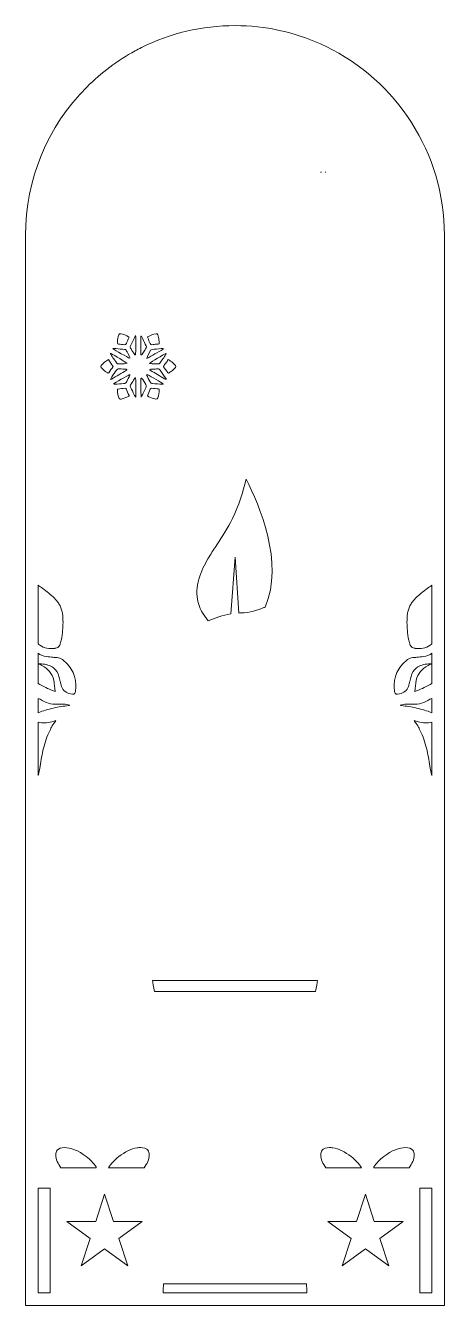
# Model space of a CAD drawing. Header units: centimetres. Extents: x 3.9 to 10, y -19.3 to -0.7.
import ezdxf

# ---------------------------------------------------------------- set-up
doc = ezdxf.new("R2010")
doc.units = ezdxf.units.CM
doc.header["$MEASUREMENT"] = 0
doc.layers.add('Layer 1', color=7, linetype='Continuous')

msp = doc.modelspace()

# ---------------------------------------------------------------- linework, layer by layer
at = {"layer": 'Layer 1', "lineweight": 0}
for points in [[(4.284, -19.166), (4.107, -19.166), (4.107, -17.638), (4.284, -17.638), (4.284, -19.166)], [(5.419, -18.772), (5.079, -18.525), (4.739, -18.772), (4.869, -18.372), (4.529, -18.125), (4.949, -18.125), (5.079, -17.725), (5.209, -18.125), (5.629, -18.125), (5.289, -18.372), (5.419, -18.772)], [(9.231, -18.772), (8.891, -18.525), (8.551, -18.772), (8.681, -18.372), (8.341, -18.125), (8.761, -18.125), (8.891, -17.725), (9.021, -18.125), (9.441, -18.125), (9.101, -18.372), (9.231, -18.772)], [(9.863, -19.166), (9.686, -19.166), (9.686, -17.638), (9.863, -17.638), (9.863, -19.166)]]:
    msp.add_lwpolyline(points, dxfattribs=at)
for points, knots in [([(8.317, -0.971), (8.289, -0.957), (8.261, -0.944), (8.233, -0.932), (7.852, -0.761), (7.429, -0.666), (6.985, -0.666), (6.503, -0.666), (6.038, -0.776), (5.619, -0.986), (5.587, -1.001), (5.555, -1.018), (5.524, -1.035), (5.268, -1.174), (5.032, -1.351), (4.82, -1.562), (4.242, -2.14), (3.924, -2.909), (3.924, -3.727), (3.924, -3.727), (3.924, -9.437), (3.924, -9.437), (3.924, -9.437), (3.924, -9.688), (3.924, -9.688), (3.924, -9.688), (3.924, -10.133), (3.924, -10.133), (3.924, -10.133), (3.924, -10.268), (3.924, -10.268), (3.924, -10.268), (3.924, -10.329), (3.924, -10.329), (3.924, -10.329), (3.924, -10.518), (3.924, -10.518), (3.924, -10.518), (3.924, -11.969), (3.924, -11.969), (3.924, -11.969), (3.924, -13.714), (3.924, -13.714), (3.924, -13.714), (3.924, -19.349), (3.924, -19.349), (3.924, -19.349), (10.046, -19.349), (10.046, -19.349), (10.046, -19.349), (10.046, -13.714), (10.046, -13.714), (10.046, -13.714), (10.046, -11.969), (10.046, -11.969), (10.046, -11.969), (10.046, -10.518), (10.046, -10.518), (10.046, -10.518), (10.046, -10.329), (10.046, -10.329), (10.046, -10.329), (10.046, -10.268), (10.046, -10.268), (10.046, -10.268), (10.046, -10.133), (10.046, -10.133), (10.046, -10.133), (10.046, -9.688), (10.046, -9.688), (10.046, -9.688), (10.046, -9.437), (10.046, -9.437), (10.046, -9.437), (10.046, -3.727), (10.046, -3.727), (10.046, -2.516), (9.339, -1.467), (8.317, -0.971)], [0, 0, 0, 0, 1, 1, 1, 2, 2, 2, 3, 3, 3, 4, 4, 4, 5, 5, 5, 6, 6, 6, 7, 7, 7, 8, 8, 8, 9, 9, 9, 10, 10, 10, 11, 11, 11, 12, 12, 12, 13, 13, 13, 14, 14, 14, 15, 15, 15, 16, 16, 16, 17, 17, 17, 18, 18, 18, 19, 19, 19, 20, 20, 20, 21, 21, 21, 22, 22, 22, 23, 23, 23, 24, 24, 24, 25, 25, 25, 26, 26, 26, 26]), ([(8.248, -2.804), (8.248, -2.806), (8.247, -2.807), (8.245, -2.807), (8.243, -2.808), (8.24, -2.806), (8.238, -2.805), (8.238, -2.805), (8.237, -2.805), (8.237, -2.804), (8.237, -2.804), (8.248, -2.804), (8.248, -2.804)], [0, 0, 0, 0, 1, 1, 1, 2, 2, 2, 3, 3, 3, 4, 4, 4, 4]), ([(8.313, -2.804), (8.312, -2.805), (8.311, -2.805), (8.311, -2.806), (8.307, -2.809), (8.304, -2.808), (8.302, -2.804), (8.302, -2.804), (8.313, -2.804), (8.313, -2.804)], [0, 0, 0, 0, 1, 1, 1, 2, 2, 2, 3, 3, 3, 3]), ([(5.267, -5.298), (5.267, -5.294), (5.267, -5.29), (5.267, -5.287), (5.268, -5.25), (5.276, -5.215), (5.288, -5.181), (5.294, -5.166), (5.299, -5.163), (5.315, -5.166), (5.356, -5.173), (5.394, -5.187), (5.43, -5.207), (5.437, -5.21), (5.438, -5.217), (5.435, -5.224), (5.422, -5.252), (5.409, -5.279), (5.397, -5.307), (5.392, -5.32), (5.384, -5.325), (5.37, -5.324), (5.341, -5.32), (5.312, -5.318), (5.283, -5.315), (5.27, -5.314), (5.267, -5.31), (5.267, -5.298)], [0, 0, 0, 0, 1, 1, 1, 2, 2, 2, 3, 3, 3, 4, 4, 4, 5, 5, 5, 6, 6, 6, 7, 7, 7, 8, 8, 8, 9, 9, 9, 9]), ([(5.532, -5.19), (5.538, -5.236), (5.536, -5.435), (5.531, -5.472), (5.527, -5.475), (5.524, -5.473), (5.522, -5.47), (5.503, -5.442), (5.484, -5.414), (5.465, -5.386), (5.461, -5.379), (5.459, -5.371), (5.455, -5.364), (5.453, -5.36), (5.452, -5.355), (5.454, -5.35), (5.478, -5.299), (5.499, -5.246), (5.532, -5.19)], [0, 0, 0, 0, 1, 1, 1, 2, 2, 2, 3, 3, 3, 4, 4, 4, 5, 5, 5, 6, 6, 6, 6]), ([(5.612, -5.198), (5.614, -5.198), (5.617, -5.2), (5.618, -5.201), (5.625, -5.213), (5.632, -5.226), (5.638, -5.238), (5.654, -5.273), (5.67, -5.309), (5.686, -5.343), (5.69, -5.353), (5.691, -5.361), (5.686, -5.37), (5.679, -5.381), (5.674, -5.392), (5.667, -5.403), (5.653, -5.424), (5.64, -5.444), (5.626, -5.464), (5.623, -5.468), (5.621, -5.473), (5.617, -5.473), (5.611, -5.472), (5.611, -5.468), (5.611, -5.465), (5.607, -5.378), (5.607, -5.292), (5.607, -5.205), (5.607, -5.202), (5.608, -5.198), (5.612, -5.198)], [0, 0, 0, 0, 1, 1, 1, 2, 2, 2, 3, 3, 3, 4, 4, 4, 5, 5, 5, 6, 6, 6, 7, 7, 7, 8, 8, 8, 9, 9, 9, 10, 10, 10, 10]), ([(5.713, -5.207), (5.75, -5.187), (5.789, -5.172), (5.831, -5.166), (5.845, -5.164), (5.849, -5.166), (5.855, -5.18), (5.864, -5.204), (5.87, -5.229), (5.873, -5.254), (5.875, -5.268), (5.876, -5.282), (5.878, -5.296), (5.878, -5.309), (5.875, -5.313), (5.863, -5.315), (5.854, -5.316), (5.845, -5.316), (5.835, -5.317), (5.814, -5.319), (5.793, -5.321), (5.77, -5.324), (5.759, -5.327), (5.752, -5.319), (5.746, -5.307), (5.734, -5.279), (5.722, -5.252), (5.709, -5.224), (5.705, -5.217), (5.705, -5.211), (5.713, -5.207)], [0, 0, 0, 0, 1, 1, 1, 2, 2, 2, 3, 3, 3, 4, 4, 4, 5, 5, 5, 6, 6, 6, 7, 7, 7, 8, 8, 8, 9, 9, 9, 10, 10, 10, 10]), ([(5.449, -5.522), (5.414, -5.51), (5.232, -5.407), (5.201, -5.381), (5.219, -5.381), (5.232, -5.38), (5.245, -5.381), (5.287, -5.385), (5.328, -5.39), (5.37, -5.393), (5.38, -5.394), (5.388, -5.397), (5.393, -5.406), (5.398, -5.414), (5.403, -5.422), (5.408, -5.43), (5.421, -5.456), (5.433, -5.483), (5.446, -5.509), (5.448, -5.513), (5.451, -5.517), (5.449, -5.522)], [0, 0, 0, 0, 1, 1, 1, 2, 2, 2, 3, 3, 3, 4, 4, 4, 5, 5, 5, 6, 6, 6, 7, 7, 7, 7]), ([(5.752, -5.405), (5.757, -5.398), (5.763, -5.394), (5.772, -5.394), (5.816, -5.39), (5.86, -5.385), (5.904, -5.381), (5.916, -5.38), (5.927, -5.381), (5.937, -5.381), (5.939, -5.388), (5.936, -5.39), (5.933, -5.391), (5.855, -5.437), (5.776, -5.483), (5.694, -5.525), (5.701, -5.499), (5.739, -5.421), (5.752, -5.405)], [0, 0, 0, 0, 1, 1, 1, 2, 2, 2, 3, 3, 3, 4, 4, 4, 5, 5, 5, 6, 6, 6, 6]), ([(5.205, -5.641), (5.183, -5.673), (5.162, -5.703), (5.14, -5.733), (5.136, -5.739), (5.13, -5.74), (5.125, -5.737), (5.089, -5.714), (5.056, -5.688), (5.03, -5.655), (5.02, -5.644), (5.02, -5.64), (5.03, -5.628), (5.059, -5.593), (5.093, -5.565), (5.134, -5.542), (5.157, -5.575), (5.181, -5.608), (5.205, -5.641)], [0, 0, 0, 0, 1, 1, 1, 2, 2, 2, 3, 3, 3, 4, 4, 4, 5, 5, 5, 6, 6, 6, 6]), ([(5.164, -5.45), (5.231, -5.484), (5.38, -5.573), (5.407, -5.596), (5.393, -5.601), (5.379, -5.6), (5.365, -5.602), (5.338, -5.605), (5.309, -5.606), (5.281, -5.605), (5.273, -5.605), (5.265, -5.604), (5.26, -5.596), (5.228, -5.552), (5.196, -5.51), (5.168, -5.463), (5.167, -5.461), (5.166, -5.458), (5.164, -5.45)], [0, 0, 0, 0, 1, 1, 1, 2, 2, 2, 3, 3, 3, 4, 4, 4, 5, 5, 5, 6, 6, 6, 6]), ([(5.975, -5.463), (5.948, -5.51), (5.915, -5.552), (5.884, -5.596), (5.879, -5.602), (5.874, -5.605), (5.866, -5.605), (5.839, -5.604), (5.812, -5.604), (5.785, -5.603), (5.77, -5.602), (5.754, -5.599), (5.736, -5.597), (5.763, -5.572), (5.938, -5.469), (5.976, -5.454), (5.979, -5.457), (5.977, -5.46), (5.975, -5.463)], [0, 0, 0, 0, 1, 1, 1, 2, 2, 2, 3, 3, 3, 4, 4, 4, 5, 5, 5, 6, 6, 6, 6]), ([(5.975, -5.692), (5.963, -5.676), (5.947, -5.661), (5.941, -5.64), (5.949, -5.622), (5.963, -5.608), (5.974, -5.592), (5.985, -5.575), (5.997, -5.559), (6.01, -5.542), (6.034, -5.555), (6.055, -5.571), (6.075, -5.588), (6.089, -5.601), (6.103, -5.613), (6.114, -5.629), (6.122, -5.64), (6.122, -5.645), (6.113, -5.656), (6.096, -5.677), (6.076, -5.696), (6.055, -5.712), (6.041, -5.722), (6.028, -5.733), (6.011, -5.74), (5.995, -5.726), (5.986, -5.709), (5.975, -5.692)], [0, 0, 0, 0, 1, 1, 1, 2, 2, 2, 3, 3, 3, 4, 4, 4, 5, 5, 5, 6, 6, 6, 7, 7, 7, 8, 8, 8, 9, 9, 9, 9]), ([(5.185, -5.793), (5.207, -5.761), (5.23, -5.73), (5.251, -5.698), (5.261, -5.684), (5.273, -5.678), (5.289, -5.677), (5.293, -5.677), (5.296, -5.677), (5.299, -5.677), (5.331, -5.679), (5.362, -5.681), (5.394, -5.683), (5.396, -5.683), (5.398, -5.683), (5.401, -5.684), (5.402, -5.685), (5.405, -5.686), (5.406, -5.688), (5.406, -5.689), (5.405, -5.692), (5.404, -5.694), (5.403, -5.695), (5.4, -5.696), (5.398, -5.697), (5.325, -5.74), (5.252, -5.784), (5.179, -5.827), (5.176, -5.829), (5.172, -5.83), (5.164, -5.833), (5.169, -5.815), (5.177, -5.804), (5.185, -5.793)], [0, 0, 0, 0, 1, 1, 1, 2, 2, 2, 3, 3, 3, 4, 4, 4, 5, 5, 5, 6, 6, 6, 7, 7, 7, 8, 8, 8, 9, 9, 9, 10, 10, 10, 11, 11, 11, 11]), ([(5.404, -5.861), (5.394, -5.881), (5.38, -5.891), (5.357, -5.892), (5.315, -5.894), (5.274, -5.898), (5.232, -5.901), (5.224, -5.902), (5.216, -5.904), (5.209, -5.897), (5.234, -5.876), (5.402, -5.78), (5.447, -5.761), (5.452, -5.765), (5.449, -5.769), (5.447, -5.773), (5.432, -5.803), (5.418, -5.832), (5.404, -5.861)], [0, 0, 0, 0, 1, 1, 1, 2, 2, 2, 3, 3, 3, 4, 4, 4, 5, 5, 5, 6, 6, 6, 6]), ([(5.7, -5.761), (5.766, -5.793), (5.912, -5.878), (5.934, -5.897), (5.932, -5.903), (5.927, -5.902), (5.923, -5.902), (5.874, -5.902), (5.827, -5.894), (5.779, -5.891), (5.762, -5.89), (5.751, -5.882), (5.743, -5.867), (5.726, -5.833), (5.709, -5.798), (5.692, -5.764), (5.696, -5.763), (5.698, -5.76), (5.7, -5.761)], [0, 0, 0, 0, 1, 1, 1, 2, 2, 2, 3, 3, 3, 4, 4, 4, 5, 5, 5, 6, 6, 6, 6]), ([(5.983, -5.826), (5.983, -5.826), (5.983, -5.826), (5.983, -5.826), (5.979, -5.828), (5.975, -5.831), (5.97, -5.829), (5.965, -5.827), (5.96, -5.824), (5.955, -5.821), (5.886, -5.781), (5.819, -5.741), (5.75, -5.7), (5.747, -5.699), (5.744, -5.697), (5.741, -5.695), (5.74, -5.693), (5.738, -5.691), (5.739, -5.689), (5.739, -5.687), (5.741, -5.685), (5.743, -5.685), (5.75, -5.683), (5.757, -5.682), (5.764, -5.682), (5.788, -5.681), (5.813, -5.679), (5.837, -5.678), (5.843, -5.677), (5.848, -5.677), (5.854, -5.677), (5.871, -5.678), (5.883, -5.684), (5.892, -5.698), (5.917, -5.736), (5.944, -5.773), (5.97, -5.81), (5.974, -5.816), (5.976, -5.823), (5.983, -5.826)], [0, 0, 0, 0, 1, 1, 1, 2, 2, 2, 3, 3, 3, 4, 4, 4, 5, 5, 5, 6, 6, 6, 7, 7, 7, 8, 8, 8, 9, 9, 9, 10, 10, 10, 11, 11, 11, 12, 12, 12, 13, 13, 13, 13]), ([(5.436, -6.064), (5.438, -6.069), (5.436, -6.073), (5.431, -6.076), (5.396, -6.096), (5.359, -6.109), (5.32, -6.117), (5.3, -6.122), (5.293, -6.117), (5.286, -6.097), (5.276, -6.064), (5.267, -6.03), (5.267, -5.994), (5.267, -5.99), (5.267, -5.985), (5.267, -5.98), (5.267, -5.975), (5.269, -5.971), (5.275, -5.971), (5.309, -5.967), (5.344, -5.964), (5.379, -5.96), (5.386, -5.96), (5.391, -5.963), (5.393, -5.969), (5.408, -6.001), (5.422, -6.032), (5.436, -6.064)], [0, 0, 0, 0, 1, 1, 1, 2, 2, 2, 3, 3, 3, 4, 4, 4, 5, 5, 5, 6, 6, 6, 7, 7, 7, 8, 8, 8, 9, 9, 9, 9]), ([(5.536, -6.073), (5.536, -6.078), (5.535, -6.082), (5.534, -6.091), (5.521, -6.078), (5.516, -6.066), (5.51, -6.055), (5.493, -6.018), (5.476, -5.98), (5.459, -5.944), (5.452, -5.93), (5.453, -5.919), (5.46, -5.908), (5.467, -5.897), (5.473, -5.886), (5.48, -5.875), (5.495, -5.854), (5.509, -5.833), (5.523, -5.811), (5.524, -5.81), (5.527, -5.81), (5.529, -5.81), (5.532, -5.81), (5.533, -5.812), (5.533, -5.815), (5.534, -5.85), (5.535, -5.885), (5.536, -5.919), (5.536, -5.971), (5.536, -6.022), (5.536, -6.073)], [0, 0, 0, 0, 1, 1, 1, 2, 2, 2, 3, 3, 3, 4, 4, 4, 5, 5, 5, 6, 6, 6, 7, 7, 7, 8, 8, 8, 9, 9, 9, 10, 10, 10, 10]), ([(5.685, -5.943), (5.666, -5.981), (5.649, -6.02), (5.632, -6.058), (5.627, -6.068), (5.62, -6.078), (5.614, -6.088), (5.606, -5.997), (5.607, -5.909), (5.611, -5.82), (5.611, -5.817), (5.611, -5.813), (5.615, -5.812), (5.617, -5.812), (5.618, -5.811), (5.619, -5.811), (5.642, -5.842), (5.663, -5.874), (5.683, -5.907), (5.69, -5.919), (5.691, -5.93), (5.685, -5.943)], [0, 0, 0, 0, 1, 1, 1, 2, 2, 2, 3, 3, 3, 4, 4, 4, 5, 5, 5, 6, 6, 6, 7, 7, 7, 7]), ([(5.878, -5.982), (5.875, -6.023), (5.87, -6.063), (5.856, -6.101), (5.85, -6.116), (5.845, -6.12), (5.83, -6.118), (5.819, -6.116), (5.809, -6.114), (5.799, -6.111), (5.767, -6.102), (5.736, -6.089), (5.704, -6.071), (5.719, -6.037), (5.733, -6.006), (5.747, -5.975), (5.752, -5.965), (5.757, -5.959), (5.771, -5.96), (5.803, -5.964), (5.836, -5.967), (5.868, -5.97), (5.874, -5.971), (5.878, -5.975), (5.878, -5.982)], [0, 0, 0, 0, 1, 1, 1, 2, 2, 2, 3, 3, 3, 4, 4, 4, 5, 5, 5, 6, 6, 6, 7, 7, 7, 8, 8, 8, 8]), ([(6.437, -9.045), (6.391, -8.813), (6.512, -8.578), (6.607, -8.421), (6.643, -8.362), (6.681, -8.304), (6.719, -8.247), (6.799, -8.125), (6.881, -7.998), (6.948, -7.86), (7.037, -7.67), (7.105, -7.476), (7.147, -7.288), (7.344, -7.667), (7.704, -8.506), (7.426, -9.155), (7.419, -9.158), (7.413, -9.159), (7.406, -9.162), (7.318, -9.196), (7.209, -9.237), (7.068, -9.24), (7.06, -9.24), (7.051, -9.241), (7.043, -9.242), (7.043, -9.242), (6.985, -8.428), (6.985, -8.428), (6.985, -8.428), (6.926, -9.255), (6.926, -9.255), (6.805, -9.275), (6.688, -9.315), (6.595, -9.353), (6.519, -9.274), (6.462, -9.165), (6.437, -9.045)], [0, 0, 0, 0, 1, 1, 1, 2, 2, 2, 3, 3, 3, 4, 4, 4, 5, 5, 5, 6, 6, 6, 7, 7, 7, 8, 8, 8, 9, 9, 9, 10, 10, 10, 11, 11, 11, 12, 12, 12, 12]), ([(4.463, -9.527), (4.457, -9.577), (4.45, -9.628), (4.435, -9.676), (4.433, -9.684), (4.431, -9.692), (4.428, -9.701), (4.426, -9.706), (4.424, -9.711), (4.421, -9.715), (4.409, -9.738), (4.389, -9.752), (4.363, -9.756), (4.359, -9.756), (4.356, -9.757), (4.353, -9.757), (4.272, -9.767), (4.197, -9.757), (4.134, -9.712), (4.131, -9.711), (4.129, -9.709), (4.126, -9.707), (4.12, -9.703), (4.114, -9.698), (4.107, -9.692), (4.107, -9.692), (4.107, -8.835), (4.107, -8.835), (4.13, -8.851), (4.153, -8.867), (4.175, -8.883), (4.235, -8.927), (4.293, -8.974), (4.346, -9.026), (4.368, -9.048), (4.387, -9.07), (4.404, -9.094), (4.407, -9.098), (4.409, -9.102), (4.412, -9.107), (4.435, -9.143), (4.451, -9.182), (4.459, -9.225), (4.461, -9.237), (4.464, -9.248), (4.465, -9.26), (4.466, -9.269), (4.467, -9.279), (4.467, -9.288), (4.474, -9.368), (4.472, -9.447), (4.463, -9.527)], [0, 0, 0, 0, 1, 1, 1, 2, 2, 2, 3, 3, 3, 4, 4, 4, 5, 5, 5, 6, 6, 6, 7, 7, 7, 8, 8, 8, 9, 9, 9, 10, 10, 10, 11, 11, 11, 12, 12, 12, 13, 13, 13, 14, 14, 14, 15, 15, 15, 16, 16, 16, 17, 17, 17, 17]), ([(9.863, -9.692), (9.856, -9.698), (9.85, -9.703), (9.844, -9.707), (9.841, -9.709), (9.839, -9.711), (9.836, -9.712), (9.773, -9.757), (9.698, -9.767), (9.617, -9.757), (9.614, -9.757), (9.611, -9.756), (9.607, -9.756), (9.581, -9.752), (9.561, -9.738), (9.549, -9.715), (9.546, -9.711), (9.544, -9.706), (9.542, -9.701), (9.539, -9.692), (9.537, -9.684), (9.535, -9.676), (9.52, -9.628), (9.513, -9.577), (9.507, -9.527), (9.498, -9.447), (9.496, -9.368), (9.503, -9.288), (9.503, -9.279), (9.504, -9.269), (9.505, -9.26), (9.506, -9.248), (9.509, -9.237), (9.511, -9.225), (9.519, -9.182), (9.535, -9.143), (9.558, -9.107), (9.561, -9.102), (9.563, -9.098), (9.566, -9.094), (9.583, -9.07), (9.602, -9.048), (9.624, -9.026), (9.677, -8.974), (9.735, -8.927), (9.795, -8.883), (9.817, -8.867), (9.84, -8.851), (9.863, -8.835), (9.863, -8.835), (9.863, -9.692), (9.863, -9.692)], [0, 0, 0, 0, 1, 1, 1, 2, 2, 2, 3, 3, 3, 4, 4, 4, 5, 5, 5, 6, 6, 6, 7, 7, 7, 8, 8, 8, 9, 9, 9, 10, 10, 10, 11, 11, 11, 12, 12, 12, 13, 13, 13, 14, 14, 14, 15, 15, 15, 16, 16, 16, 17, 17, 17, 17]), ([(4.448, -10.313), (4.446, -10.305), (4.444, -10.298), (4.442, -10.289), (4.442, -10.288), (4.442, -10.287), (4.442, -10.286), (4.439, -10.27), (4.435, -10.254), (4.431, -10.239), (4.425, -10.215), (4.419, -10.191), (4.412, -10.167), (4.409, -10.153), (4.404, -10.141), (4.399, -10.129), (4.379, -10.083), (4.349, -10.05), (4.312, -10.027), (4.262, -9.997), (4.2, -9.985), (4.129, -9.984), (4.126, -9.984), (4.122, -9.984), (4.119, -9.984), (4.122, -9.986), (4.126, -9.988), (4.13, -9.99), (4.141, -9.996), (4.152, -10.002), (4.163, -10.008), (4.249, -10.056), (4.317, -10.119), (4.335, -10.224), (4.344, -10.277), (4.352, -10.329), (4.355, -10.385), (4.346, -10.382), (4.34, -10.38), (4.333, -10.377), (4.255, -10.348), (4.179, -10.312), (4.107, -10.269), (4.107, -10.269), (4.107, -9.829), (4.107, -9.829), (4.143, -9.855), (4.183, -9.871), (4.228, -9.877), (4.261, -9.88), (4.294, -9.884), (4.327, -9.887), (4.347, -9.889), (4.367, -9.89), (4.387, -9.893), (4.413, -9.897), (4.439, -9.905), (4.462, -9.922), (4.536, -9.976), (4.588, -10.04), (4.62, -10.112), (4.627, -10.13), (4.634, -10.148), (4.639, -10.167), (4.647, -10.192), (4.651, -10.218), (4.654, -10.245), (4.659, -10.285), (4.659, -10.327), (4.655, -10.37), (4.655, -10.378), (4.654, -10.384), (4.652, -10.39), (4.645, -10.427), (4.626, -10.433), (4.581, -10.421), (4.518, -10.406), (4.468, -10.375), (4.448, -10.313)], [0, 0, 0, 0, 1, 1, 1, 2, 2, 2, 3, 3, 3, 4, 4, 4, 5, 5, 5, 6, 6, 6, 7, 7, 7, 8, 8, 8, 9, 9, 9, 10, 10, 10, 11, 11, 11, 12, 12, 12, 13, 13, 13, 14, 14, 14, 15, 15, 15, 16, 16, 16, 17, 17, 17, 18, 18, 18, 19, 19, 19, 20, 20, 20, 21, 21, 21, 22, 22, 22, 23, 23, 23, 24, 24, 24, 25, 25, 25, 26, 26, 26, 26]), ([(9.863, -10.269), (9.791, -10.312), (9.715, -10.348), (9.637, -10.377), (9.63, -10.38), (9.624, -10.382), (9.615, -10.385), (9.618, -10.329), (9.626, -10.277), (9.635, -10.224), (9.653, -10.119), (9.721, -10.056), (9.807, -10.008), (9.818, -10.002), (9.829, -9.996), (9.84, -9.99), (9.844, -9.988), (9.848, -9.986), (9.851, -9.984), (9.848, -9.984), (9.844, -9.984), (9.841, -9.984), (9.77, -9.985), (9.708, -9.997), (9.658, -10.027), (9.621, -10.05), (9.591, -10.083), (9.571, -10.129), (9.566, -10.141), (9.561, -10.153), (9.558, -10.167), (9.551, -10.191), (9.545, -10.215), (9.539, -10.239), (9.535, -10.254), (9.531, -10.27), (9.528, -10.286), (9.528, -10.287), (9.528, -10.288), (9.528, -10.289), (9.526, -10.298), (9.524, -10.305), (9.522, -10.313), (9.502, -10.375), (9.452, -10.406), (9.389, -10.421), (9.344, -10.433), (9.325, -10.427), (9.318, -10.39), (9.316, -10.384), (9.315, -10.378), (9.315, -10.37), (9.311, -10.327), (9.311, -10.285), (9.316, -10.245), (9.319, -10.218), (9.323, -10.192), (9.331, -10.167), (9.336, -10.148), (9.343, -10.13), (9.35, -10.112), (9.382, -10.04), (9.434, -9.976), (9.508, -9.922), (9.531, -9.905), (9.557, -9.897), (9.583, -9.893), (9.603, -9.89), (9.623, -9.889), (9.643, -9.887), (9.676, -9.884), (9.709, -9.88), (9.742, -9.877), (9.787, -9.871), (9.827, -9.855), (9.863, -9.829), (9.863, -9.829), (9.863, -10.269), (9.863, -10.269)], [0, 0, 0, 0, 1, 1, 1, 2, 2, 2, 3, 3, 3, 4, 4, 4, 5, 5, 5, 6, 6, 6, 7, 7, 7, 8, 8, 8, 9, 9, 9, 10, 10, 10, 11, 11, 11, 12, 12, 12, 13, 13, 13, 14, 14, 14, 15, 15, 15, 16, 16, 16, 17, 17, 17, 18, 18, 18, 19, 19, 19, 20, 20, 20, 21, 21, 21, 22, 22, 22, 23, 23, 23, 24, 24, 24, 25, 25, 25, 26, 26, 26, 26]), ([(4.331, -10.629), (4.254, -10.646), (4.179, -10.667), (4.107, -10.698), (4.107, -10.698), (4.107, -10.491), (4.107, -10.491), (4.118, -10.49), (4.126, -10.493), (4.136, -10.499), (4.213, -10.551), (4.297, -10.579), (4.39, -10.572), (4.42, -10.57), (4.45, -10.571), (4.48, -10.572), (4.511, -10.573), (4.54, -10.579), (4.57, -10.588), (4.566, -10.594), (4.561, -10.593), (4.557, -10.593), (4.481, -10.6), (4.405, -10.612), (4.331, -10.629)], [0, 0, 0, 0, 1, 1, 1, 2, 2, 2, 3, 3, 3, 4, 4, 4, 5, 5, 5, 6, 6, 6, 7, 7, 7, 8, 8, 8, 8]), ([(9.863, -10.698), (9.791, -10.667), (9.716, -10.646), (9.639, -10.629), (9.565, -10.612), (9.489, -10.6), (9.413, -10.593), (9.409, -10.593), (9.404, -10.594), (9.4, -10.588), (9.43, -10.579), (9.459, -10.573), (9.49, -10.572), (9.52, -10.571), (9.55, -10.57), (9.58, -10.572), (9.673, -10.579), (9.757, -10.551), (9.834, -10.499), (9.844, -10.493), (9.852, -10.49), (9.863, -10.491), (9.863, -10.491), (9.863, -10.698), (9.863, -10.698)], [0, 0, 0, 0, 1, 1, 1, 2, 2, 2, 3, 3, 3, 4, 4, 4, 5, 5, 5, 6, 6, 6, 7, 7, 7, 8, 8, 8, 8]), ([(4.107, -10.837), (4.173, -10.851), (4.239, -10.846), (4.307, -10.83), (4.327, -10.825), (4.345, -10.817), (4.365, -10.811), (4.366, -10.818), (4.362, -10.821), (4.36, -10.824), (4.324, -10.865), (4.301, -10.912), (4.278, -10.96), (4.237, -11.041), (4.208, -11.127), (4.186, -11.216), (4.165, -11.302), (4.148, -11.388), (4.137, -11.476), (4.13, -11.523), (4.121, -11.568), (4.107, -11.612), (4.107, -11.612), (4.107, -10.837), (4.107, -10.837)], [0, 0, 0, 0, 1, 1, 1, 2, 2, 2, 3, 3, 3, 4, 4, 4, 5, 5, 5, 6, 6, 6, 7, 7, 7, 8, 8, 8, 8]), ([(9.863, -11.612), (9.849, -11.568), (9.84, -11.523), (9.833, -11.476), (9.822, -11.388), (9.805, -11.302), (9.784, -11.216), (9.762, -11.127), (9.733, -11.041), (9.692, -10.96), (9.669, -10.912), (9.646, -10.865), (9.61, -10.824), (9.608, -10.821), (9.604, -10.818), (9.605, -10.811), (9.625, -10.817), (9.643, -10.825), (9.663, -10.83), (9.731, -10.846), (9.797, -10.851), (9.863, -10.837), (9.863, -10.837), (9.863, -11.612), (9.863, -11.612)], [0, 0, 0, 0, 1, 1, 1, 2, 2, 2, 3, 3, 3, 4, 4, 4, 5, 5, 5, 6, 6, 6, 7, 7, 7, 8, 8, 8, 8]), ([(8.193, -14.604), (8.186, -14.645), (8.176, -14.7), (8.163, -14.767), (8.163, -14.767), (5.807, -14.767), (5.807, -14.767), (5.794, -14.7), (5.784, -14.645), (5.777, -14.604), (5.777, -14.604), (8.193, -14.604), (8.193, -14.604)], [0, 0, 0, 0, 1, 1, 1, 2, 2, 2, 3, 3, 3, 4, 4, 4, 4]), ([(4.388, -17.248), (4.359, -17.18), (4.358, -17.12), (4.386, -17.085), (4.406, -17.059), (4.445, -17.045), (4.494, -17.045), (4.579, -17.045), (4.696, -17.086), (4.81, -17.176), (4.869, -17.221), (4.918, -17.273), (4.954, -17.327), (4.955, -17.329), (4.956, -17.331), (4.957, -17.333), (4.956, -17.335), (4.955, -17.337), (4.954, -17.339), (4.954, -17.339), (4.441, -17.339), (4.441, -17.339), (4.419, -17.31), (4.401, -17.279), (4.388, -17.248)], [0, 0, 0, 0, 1, 1, 1, 2, 2, 2, 3, 3, 3, 4, 4, 4, 5, 5, 5, 6, 6, 6, 7, 7, 7, 8, 8, 8, 8]), ([(5.71, -17.248), (5.697, -17.279), (5.679, -17.31), (5.658, -17.339), (5.658, -17.339), (5.136, -17.339), (5.136, -17.339), (5.173, -17.281), (5.225, -17.225), (5.288, -17.176), (5.374, -17.108), (5.468, -17.063), (5.553, -17.049), (5.571, -17.046), (5.589, -17.045), (5.605, -17.045), (5.654, -17.045), (5.692, -17.059), (5.713, -17.085), (5.74, -17.12), (5.739, -17.18), (5.71, -17.248)], [0, 0, 0, 0, 1, 1, 1, 2, 2, 2, 3, 3, 3, 4, 4, 4, 5, 5, 5, 6, 6, 6, 7, 7, 7, 7]), ([(8.26, -17.248), (8.231, -17.18), (8.23, -17.12), (8.257, -17.085), (8.278, -17.059), (8.316, -17.045), (8.365, -17.045), (8.381, -17.045), (8.399, -17.046), (8.417, -17.049), (8.502, -17.063), (8.596, -17.108), (8.682, -17.176), (8.745, -17.225), (8.797, -17.281), (8.834, -17.339), (8.834, -17.339), (8.312, -17.339), (8.312, -17.339), (8.291, -17.31), (8.273, -17.279), (8.26, -17.248)], [0, 0, 0, 0, 1, 1, 1, 2, 2, 2, 3, 3, 3, 4, 4, 4, 5, 5, 5, 6, 6, 6, 7, 7, 7, 7]), ([(9.582, -17.248), (9.569, -17.279), (9.551, -17.31), (9.529, -17.339), (9.529, -17.339), (9.016, -17.339), (9.016, -17.339), (9.015, -17.337), (9.014, -17.335), (9.013, -17.333), (9.014, -17.331), (9.015, -17.329), (9.016, -17.327), (9.052, -17.273), (9.101, -17.221), (9.16, -17.176), (9.274, -17.086), (9.391, -17.045), (9.476, -17.045), (9.525, -17.045), (9.564, -17.059), (9.584, -17.085), (9.612, -17.12), (9.611, -17.18), (9.582, -17.248)], [0, 0, 0, 0, 1, 1, 1, 2, 2, 2, 3, 3, 3, 4, 4, 4, 5, 5, 5, 6, 6, 6, 7, 7, 7, 8, 8, 8, 8]), ([(5.936, -19.166), (5.936, -19.122), (5.937, -19.078), (5.939, -19.034), (5.939, -19.034), (8.031, -19.034), (8.031, -19.034), (8.033, -19.078), (8.034, -19.122), (8.035, -19.166), (8.035, -19.166), (5.936, -19.166), (5.936, -19.166)], [0, 0, 0, 0, 1, 1, 1, 2, 2, 2, 3, 3, 3, 4, 4, 4, 4])]:
    msp.add_open_spline(points, degree=3, knots=knots, dxfattribs=at)

doc.saveas('drawing.dxf')
